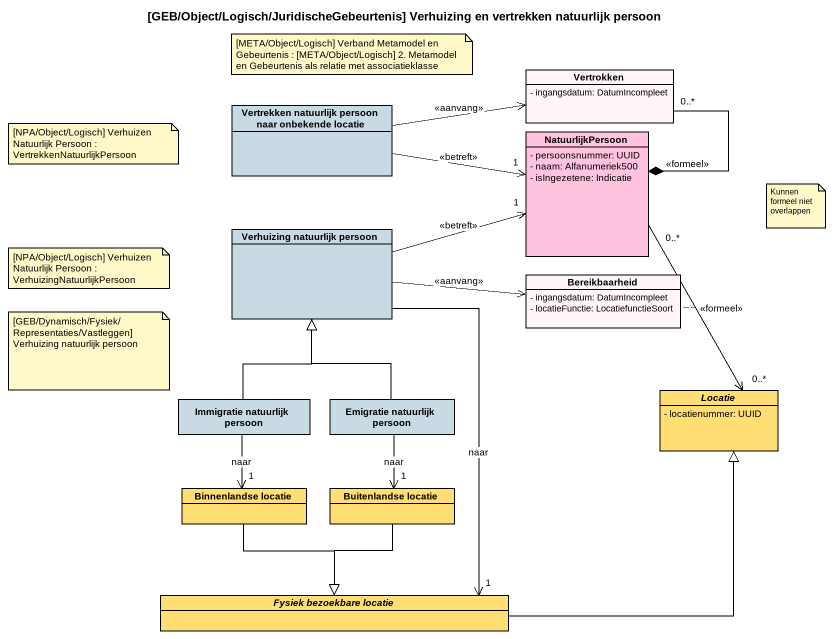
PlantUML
@startuml
title [GEB/Object/Logisch/JuridischeGebeurtenis] Verhuizing en vertrekken natuurlijk persoon
hide circle
hide empty members
skinparam classAttributeIconSize 0
class Vertrokken #FFF5FA {
  - ingangsdatum: DatumIncompleet
}
class "Vertrekken natuurlijk persoon naar onbekende locatie" as Vertrekken_natuurlijk #C8DAE3
class NatuurlijkPersoon #FFC3DF {
  - persoonsnummer: UUID
  - naam: Alfanumeriek500
  - isIngezetene: Indicatie
}
class "Verhuizing natuurlijk persoon" as Verhuizing_natuurlijk #C8DAE3
class Bereikbaarheid #FFF5FA {
  - ingangsdatum: DatumIncompleet
  - locatieFunctie: LocatiefunctieSoort
}
abstract class Locatie #FFDE73 {
  - locatienummer: UUID
}
class "Immigratie natuurlijk persoon" as Immigratie_natuurlijk #C8DAE3
class "Emigratie natuurlijk persoon" as Emigratie_natuurlijk_persoon #C8DAE3
class "Binnenlandse locatie" as Binnenlandse_locatie #FFDE73
class "Buitenlandse locatie" as Buitenlandse_locatie #FFDE73
abstract class "Fysiek bezoekbare locatie" as Fysiek_bezoekbare_locatie #FFDE73
Vertrokken "0..*" --* NatuurlijkPersoon : <<formeel>>
Vertrekken_natuurlijk -right-> Vertrokken : <<aanvang>>
Vertrekken_natuurlijk -right-> "1" NatuurlijkPersoon : <<betreft>>
NatuurlijkPersoon "0..*" --> "0..*" Locatie : <<formeel>>
(NatuurlijkPersoon, Locatie) .. Bereikbaarheid
Verhuizing_natuurlijk -right-> "1" NatuurlijkPersoon : <<betreft>>
Verhuizing_natuurlijk -right-> Bereikbaarheid : <<aanvang>>
Verhuizing_natuurlijk --> "1" Fysiek_bezoekbare_locatie : naar
Immigratie_natuurlijk -up-|> Verhuizing_natuurlijk
Immigratie_natuurlijk --> "1" Binnenlandse_locatie : naar
Emigratie_natuurlijk_persoon -up-|> Verhuizing_natuurlijk
Emigratie_natuurlijk_persoon --> "1" Buitenlandse_locatie : naar
Binnenlandse_locatie --|> Fysiek_bezoekbare_locatie
Buitenlandse_locatie --|> Fysiek_bezoekbare_locatie
Fysiek_bezoekbare_locatie -right-|> Locatie
note as N1
  [META/Object/Logisch] Verband Metamodel en Gebeurtenis : [META/Object/Logisch] 2. Metamodel en Gebeurtenis als relatie met associatieklasse
end note
note as N2
  [NPA/Object/Logisch] Verhuizen Natuurlijk Persoon : VertrekkenNatuurlijkPersoon
end note
note as N3
  Kunnen formeel niet overlappen
end note
note as N4
  [NPA/Object/Logisch] Verhuizen Natuurlijk Persoon : VerhuizingNatuurlijkPersoon
end note
note as N5
  [GEB/Dynamisch/Fysiek/Representaties/Vastleggen] Verhuizing natuurlijk persoon
end note
@enduml
